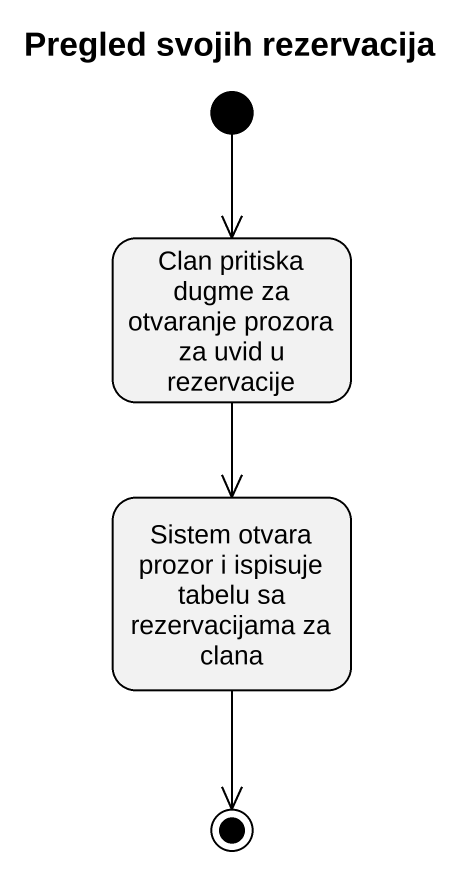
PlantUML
@startuml
title Pregled svojih rezervacija
hide empty description
state "Clan pritiska dugme za otvaranje prozora za uvid u rezervacije" as Clan_pritiska_dugme_za
state "Sistem otvara prozor i ispisuje tabelu sa rezervacijama za clana" as Sistem_otvara_prozor_i
[*] --> Clan_pritiska_dugme_za
Clan_pritiska_dugme_za --> Sistem_otvara_prozor_i
Sistem_otvara_prozor_i --> [*]
@enduml
